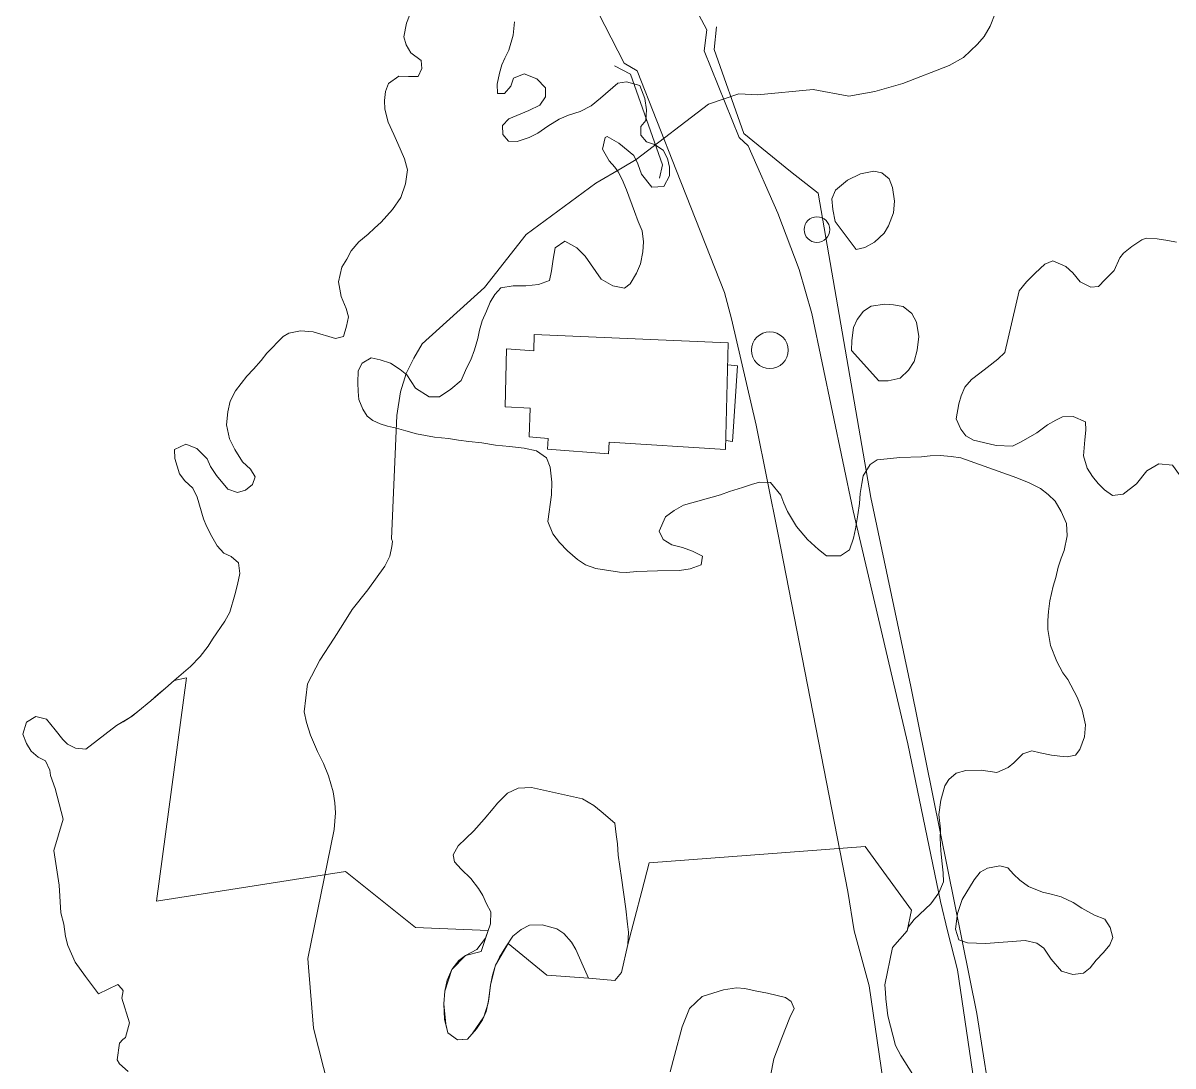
# Model space of a CAD drawing. Header units: metres. Extents: x 4652992 to 4879070, y 2074171 to 2309877.
# Drawn here: x 4654108.6 to 4654177.7, y 2307793.5 to 2307856.1 of the extents above; entities that cross this region are included whole.
import ezdxf

# ---------------------------------------------------------------- set-up
doc = ezdxf.new("R2010")
doc.units = ezdxf.units.M
doc.header["$MEASUREMENT"] = 0
for name, color, linetype, lineweight in [('Level 1', 2, 'Continuous', 0), ('Level 18', 5, 'Continuous', 0), ('Level 28', 5, 'Continuous', 0), ('Level 30', 5, 'Continuous', 0), ('Level 35', 4, 'Continuous', 0), ('Level 37', 3, 'Continuous', 0), ('Level 40', 1, 'Continuous', 0), ('Level 45', 9, 'Continuous', 0), ('Level 61', 4, 'Continuous', 0), ('Level 62', 4, 'Continuous', 0)]:
    doc.layers.add(name, color=color, linetype=linetype, lineweight=lineweight)

# ---------------------------------------------------------------- blocks, each defined once
blk = doc.blocks.new('POSTE_1')
at = {"layer": 'Level 61'}
blk.add_circle((-4.7e-05, -1.9e-05, -2.4e-05), 0.770001, dxfattribs=at)
blk = doc.blocks.new('AL_1')
at = {"layer": 'Level 45'}
blk.add_circle((2.1e-05, 1.3e-05, 3e-05), 1.100002, dxfattribs=at)

msp = doc.modelspace()

# ---------------------------------------------------------------- linework, layer by layer
at = {"layer": 'Level 1'}
msp.add_polyline3d([(4654127.866606, 2307788.63912, 1344), (4654126.055567, 2307795.732427, 1343.5), (4654125.752621, 2307799.402242, 1343.24), (4654125.7274, 2307799.91494, 1343), (4654127.303731, 2307807.668831, 1342), (4654127.380858, 2307808.666164, 1341.78), (4654127.334732, 2307809.262263, 1341.66), (4654127.239817, 2307809.91202, 1341.6), (4654126.954876, 2307810.878116, 1341.48), (4654126.65412, 2307811.612539, 1341.36), (4654126.290688, 2307812.348049, 1341), (4654125.874478, 2307813.325389, 1340.62), (4654125.636378, 2307814.07679, 1340.4), (4654125.487876, 2307814.723701, 1340), (4654125.698113, 2307816.399144, 1339.48), (4654126.437435, 2307817.823375, 1339.38), (4654127.291388, 2307819.1516, 1339.28), (4654127.823028, 2307819.971145, 1339.24), (4654128.382812, 2307820.858507, 1339.22), (4654129.311747, 2307822.039854, 1339.22), (4654130.333431, 2307823.467034, 1339.18), (4654130.6466, 2307824.080243, 1339.18), (4654130.760298, 2307824.659461, 1339.12), (4654130.801484, 2307824.944826, 1339.1), (4654130.733309, 2307825.109072, 1339), (4654131.058076, 2307832.51554, 1338), (4654131.27828, 2307833.939543, 1337.78), (4654131.614348, 2307835.047173, 1337.68), (4654132.088468, 2307835.951449, 1337.6), (4654132.585596, 2307836.821833, 1337.54), (4654136.325029, 2307840.206436, 1337), (4654138.817282, 2307843.378895, 1336), (4654143.006003, 2307846.473565, 1335), (4654144.576255, 2307847.380209, 1334), (4654145.431961, 2307847.894465, 1333), (4654149.758626, 2307851.205403, 1332), (4654151.578923, 2307851.82484, 1331), (4654152.709207, 2307851.76551, 1330), (4654156.04373, 2307852.094036, 1329), (4654158.192098, 2307851.681105, 1328), (4654159.759311, 2307851.958665, 1327.54), (4654161.440975, 2307852.454007, 1326.88), (4654164.215998, 2307853.520332, 1326.6), (4654165.08321, 2307854.009475, 1326.52), (4654165.922994, 2307854.812204, 1326.44), (4654166.308373, 2307855.264407, 1326.38), (4654166.681425, 2307855.880467, 1326.28), (4654166.967989, 2307856.660352, 1326.18)], dxfattribs=at)
at = {"layer": 'Level 18', "color": 30, "extrusion": (0.5634876293414616, 0.258709689030113, 0.7845705757808421), "elevation": 3220665.898458, "flags": 128}
msp.add_lwpolyline([(155379.998256, -4073120.390387), (155382.301995, -4073121.200702), (155403.52925, -4073127.748672)], dxfattribs=at)
at = {"layer": 'Level 18', "color": 30}
for points in [[(4654158.444861, 2307826.787782, 1339.1), (4654155.964108, 2307838.633373, 1337.23), (4654155.212207, 2307841.281353, 1336.89), (4654153.931191, 2307844.666513, 1336.25), (4654152.149135, 2307848.700491, 1335.51), (4654151.618202, 2307849.197178, 1335.36), (4654149.498747, 2307854.404493, 1334.96), (4654149.67069, 2307855.66498, 1334.87), (4654146.544779, 2307861.531032, 1335.1), (4654142.619667, 2307868.917918, 1335.03), (4654139.267979, 2307875.706596, 1334.89)], [(4654153.948366, 2307825.377714, 1339.506899), (4654152.625326, 2307831.932596, 1338.147593), (4654151.149199, 2307838.312317, 1337.074458), (4654150.721029, 2307839.910097, 1336.974458), (4654147.842722, 2307847.196573, 1335.638737), (4654145.485968, 2307853.213306, 1334.92), (4654144.706143, 2307853.676562, 1334.85), (4654140.46844, 2307861.958929, 1335.214907), (4654136.192235, 2307870.266335, 1334.967424), (4654134.775837, 2307872.985907, 1334.945)], [(4654164.115734, 2307801.584102, 1344.531266), (4654163.686104, 2307803.329699, 1344.240641), (4654161.727945, 2307812.802914, 1342.295144), (4654158.444861, 2307826.787782, 1339.326899)], [(4654158.520081, 2307801.584107, 1344.279018), (4654159.403895, 2307798.277543, 1344.791647), (4654160.955464, 2307787.756466, 1346.33308), (4654162.448486, 2307770.765085, 1348.626388), (4654162.992942, 2307757.218269, 1350.251862), (4654163.230392, 2307748.048325, 1351.138997), (4654163.372389, 2307739.414516, 1351.939737), (4654162.805322, 2307731.617983, 1352.820117), (4654161.011961, 2307706.540767, 1356.113772), (4654160.452804, 2307694.993306, 1357.450233), (4654159.297317, 2307676.434269, 1359.488676), (4654158.562503, 2307660.554671, 1360.616932), (4654157.201427, 2307645.266726, 1362.10546), (4654156.369616, 2307632.793815, 1363.256254), (4654155.67289, 2307621.25058, 1364.67296)], [(4654159.944027, 2307579.750751, 1369.842738), (4654160.739083, 2307590.838462, 1368.62285), (4654161.303919, 2307608.224928, 1366.480114), (4654161.671776, 2307620.312413, 1364.809011), (4654162.016816, 2307631.440102, 1363.300824), (4654162.034107, 2307631.997755, 1363.2324), (4654162.092959, 2307632.880236, 1363.144985), (4654162.860176, 2307644.384557, 1362.132636), (4654163.837697, 2307659.28406, 1360.745777), (4654164.293136, 2307676.211612, 1359.388858), (4654165.445285, 2307694.717029, 1357.438978), (4654166.003327, 2307706.241484, 1356.053653), (4654167.792369, 2307731.258301, 1352.938586), (4654168.375376, 2307739.273994, 1352.10997), (4654168.229327, 2307748.154153, 1351.207726), (4654167.990342, 2307757.383387, 1350.215191), (4654167.44112, 2307771.048812, 1348.587897), (4654167.228226, 2307773.945371, 1348.174951), (4654167.048122, 2307776.39579, 1347.843984), (4654166.326664, 2307788.249847, 1346.198855), (4654164.708034, 2307799.225656, 1344.698556), (4654164.115723, 2307801.584107, 1344.334425)]]:
    msp.add_polyline3d(points, dxfattribs=at)
at = {"layer": 'Level 28'}
for points in [[(4654154.68088, 2307847.174709, 1335.791197), (4654151.883638, 2307849.447176, 1335.731197), (4654150.100087, 2307854.486818, 1335.171197), (4654150.245559, 2307855.844144, 1335.311197)], [(4654144.131158, 2307853.501035, 1335.291197), (4654145.095417, 2307853.008439, 1335.351197), (4654146.997383, 2307847.568631, 1335.651197), (4654146.823202, 2307846.759417, 1335.651197)]]:
    msp.add_polyline3d(points, dxfattribs=at)
at = {"layer": 'Level 30', "color": 1}
msp.add_polyline3d([(4654139.310988, 2307837.387711, 1340.511197), (4654150.952587, 2307836.872661, 1340.551197), (4654150.790243, 2307830.480243, 1340.971197), (4654143.799372, 2307830.913533, 1341.091197), (4654143.774221, 2307830.205509, 1341.041197), (4654140.108452, 2307830.497216, 1340.981197), (4654140.151381, 2307831.141671, 1340.991197), (4654139.007871, 2307831.240867, 1341.001197), (4654139.072471, 2307832.961801, 1340.971197), (4654137.552983, 2307833.030489, 1340.801197), (4654137.644215, 2307836.509908, 1340.781197), (4654139.275777, 2307836.396477, 1340.811197), (4654139.310988, 2307837.387711, 1340.511197)], dxfattribs=at)
at = {"layer": 'Level 35'}
msp.add_polyline3d([(4654154.68088, 2307847.174709, 1335.691197), (4654156.357554, 2307845.873618, 1335.841197), (4654159.508501, 2307827.591147, 1339.561197), (4654161.909692, 2307816.240933, 1342.021197)], dxfattribs=at)
at = {"layer": 'Level 37'}
msp.add_polyline3d([(4654161.909729, 2307816.240906, 1342.0212), (4654165.875094, 2307796.606223, 1346.0853), (4654166.890306, 2307790.131386, 1346.7853), (4654167.619886, 2307779.428388, 1348.2853), (4654167.846716, 2307776.572286, 1348.6966)], dxfattribs=at)
at = {"layer": 'Level 40', "color": 3}
for points in [[(4654114.2405, 2307813.899928, 1346.18), (4654114.63924, 2307814.121732, 1346.18), (4654115.069639, 2307814.396612, 1346.14), (4654115.514077, 2307814.743785, 1346.04), (4654116.30179, 2307815.383148, 1345.78), (4654116.708281, 2307815.767893, 1345.56), (4654117.172854, 2307816.141098, 1345.44), (4654117.700643, 2307816.606857, 1345.4), (4654118.678485, 2307817.448707, 1345.4), (4654119.263392, 2307818.053283, 1345.4), (4654119.729327, 2307818.66648, 1345.36), (4654119.99342, 2307819.094534, 1345.32), (4654120.729063, 2307820.164703, 1345.26), (4654121.044659, 2307820.702655, 1345.22), (4654121.336744, 2307821.740821, 1345.2), (4654121.489324, 2307822.371228, 1345.14), (4654121.632998, 2307823.033438, 1345.04), (4654121.562154, 2307823.678203, 1344.88), (4654121.121801, 2307824.051008, 1344.54), (4654120.676797, 2307824.244539, 1344.26), (4654120.279523, 2307824.683866, 1344), (4654119.953888, 2307825.259123, 1343.74), (4654119.633869, 2307825.863298, 1343.28), (4654119.448306, 2307826.30561, 1343.02), (4654119.068674, 2307827.612385, 1343), (4654118.812834, 2307828.158759, 1342.92), (4654118.325629, 2307828.600938, 1342.88), (4654118.012671, 2307829.008496, 1342.84), (4654117.72538, 2307829.93653, 1342.74), (4654117.710293, 2307830.480119, 1342.74), (4654118.389867, 2307830.795589, 1342.74), (4654119.047064, 2307830.529866, 1342.76), (4654119.683247, 2307829.922939, 1342.8), (4654119.877714, 2307829.448825, 1342.88), (4654120.240813, 2307828.911173, 1343.02), (4654120.913098, 2307828.10186, 1343.3), (4654121.491596, 2307827.896822, 1343.58), (4654121.972136, 2307828.041608, 1343.68), (4654122.399245, 2307828.377207, 1343.74), (4654122.561694, 2307828.825457, 1343.9), (4654122.277295, 2307829.302423, 1344.34), (4654121.804611, 2307829.741716, 1344.64), (4654121.341712, 2307830.464378, 1344.68), (4654121.015595, 2307831.114814, 1344.78), (4654120.833237, 2307831.961933, 1344.9), (4654120.923963, 2307832.739777, 1345.1), (4654121.062022, 2307833.37307, 1345.36), (4654121.379943, 2307834.000659, 1345.36), (4654122.061758, 2307834.871292, 1345.36), (4654122.459344, 2307835.287839, 1345.36), (4654122.908433, 2307835.814285, 1345.36), (4654123.265265, 2307836.253946, 1345.24), (4654124.227622, 2307837.249037, 1344.74), (4654124.571379, 2307837.466049, 1344.36), (4654125.275344, 2307837.596477, 1344.02), (4654126.032739, 2307837.536091, 1343.8), (4654127.372403, 2307837.134771, 1343.44), (4654127.864656, 2307837.262213, 1343.3), (4654128.043469, 2307837.872392, 1343.18), (4654128.152969, 2307838.436276, 1343.06), (4654128.010487, 2307838.945111, 1342.96), (4654127.712929, 2307839.664955, 1342.94), (4654127.550707, 2307840.538106, 1342.98), (4654127.753825, 2307841.428768, 1343), (4654128.05819, 2307841.908886, 1342.92), (4654128.318994, 2307842.397659, 1342.82), (4654128.785411, 2307842.935679, 1342.78), (4654129.342241, 2307843.395668, 1342.72), (4654129.716883, 2307843.771725, 1342.7), (4654130.117759, 2307844.127553, 1342.64), (4654130.806153, 2307844.876748, 1342.58), (4654131.29455, 2307845.605613, 1342.46), (4654131.573561, 2307846.421131, 1342.34), (4654131.692845, 2307847.268383, 1342.2), (4654131.520357, 2307847.933344, 1342.2), (4654131.125806, 2307848.852656, 1342.18), (4654130.88168, 2307849.381686, 1342.12), (4654130.543368, 2307850.124643, 1342.12), (4654130.332451, 2307850.902354, 1342.1), (4654130.329076, 2307851.4286, 1342.1), (4654130.372071, 2307851.960649, 1342.1), (4654130.557464, 2307852.449388, 1342.1), (4654131.172376, 2307852.897838, 1342.08), (4654131.755525, 2307852.872073, 1342.02), (4654132.344289, 2307852.875225, 1342.02), (4654132.570435, 2307853.340852, 1342.02), (4654132.515076, 2307853.832376, 1341.88), (4654131.908899, 2307854.283177, 1341.74), (4654131.6245, 2307854.760143, 1341.64), (4654131.476402, 2307855.240061, 1341.54), (4654131.639248, 2307856.078658, 1341.32), (4654131.816218, 2307856.524022, 1341.16)], [(4654138.124073, 2307856.156708, 1340), (4654138.042253, 2307855.347061, 1340), (4654137.778244, 2307854.453481, 1340.06), (4654137.54929, 2307853.973396, 1340.26), (4654137.363415, 2307853.559834, 1340.48), (4654137.221584, 2307853.062439, 1340.7), (4654137.077909, 2307852.40023, 1340.7), (4654137.092997, 2307851.856641, 1340.36), (4654137.513611, 2307851.848153, 1340), (4654137.902292, 2307852.296502, 1339.6), (4654138.067549, 2307852.75921, 1339.32), (4654138.709659, 2307853.037075, 1339.06), (4654139.465693, 2307852.736697, 1338.84), (4654139.976805, 2307852.184653, 1338.74), (4654139.991893, 2307851.641064, 1338.72), (4654139.652871, 2307851.137799, 1338.94), (4654138.973297, 2307850.822328, 1339.3), (4654138.498854, 2307850.631281, 1339.62), (4654137.775718, 2307850.324466, 1339.82), (4654137.395461, 2307849.919492, 1339.92), (4654137.413356, 2307849.390361, 1340), (4654137.758162, 2307848.991492, 1340), (4654138.280421, 2307848.962808, 1339.96), (4654139.006846, 2307849.208905, 1339.64), (4654139.524369, 2307849.466474, 1339.38), (4654140.133666, 2307849.886007, 1339.14), (4654140.803853, 2307850.308458, 1338.74), (4654141.362129, 2307850.542914, 1338.3), (4654142.068419, 2307850.762978, 1338.14), (4654142.72176, 2307851.098678, 1338.14), (4654143.281397, 2307851.573126, 1337.86), (4654144.33136, 2307852.475729, 1337.2), (4654144.841423, 2307852.539567, 1336.92), (4654145.646152, 2307852.334629, 1336.84), (4654145.947, 2307851.554066, 1336.94), (4654146.05579, 2307850.871728, 1337), (4654146.007662, 2307850.235584, 1337.16), (4654145.711238, 2307849.87402, 1337.4), (4654145.700092, 2307849.350659, 1337.34), (4654146.044899, 2307848.95179, 1337.04), (4654146.52456, 2307848.781405, 1336.84), (4654147.045939, 2307848.437552, 1336.74), (4654147.313009, 2307847.949012, 1336.74), (4654147.420836, 2307847.41703, 1336.74), (4654147.427018, 2307846.905243, 1336.8), (4654147.077248, 2307846.268966, 1337), (4654146.358281, 2307846.216601, 1337.14), (4654145.744078, 2307847.014374, 1337.24), (4654145.516798, 2307847.630155, 1337.3), (4654145.281576, 2307848.127384, 1337.42), (4654144.386349, 2307848.875877, 1337.74), (4654143.676203, 2307849.257236, 1337.88), (4654143.575041, 2307849.202253, 1338.4), (4654143.408423, 2307848.499553, 1338.72), (4654143.801527, 2307847.805775, 1339.12), (4654144.149141, 2307847.421364, 1339.38), (4654144.336547, 2307847.143866, 1339.82), (4654144.580192, 2307846.690014, 1339.86), (4654144.851034, 2307846.065577, 1340.06), (4654145.323406, 2307844.770409, 1340.08), (4654145.550687, 2307844.154628, 1340.12), (4654145.789198, 2307843.59668, 1340.28), (4654145.874563, 2307842.949029, 1340.68), (4654145.83205, 2307842.341803, 1340.84), (4654145.691665, 2307841.618874, 1341.12), (4654145.445865, 2307841.052038, 1341.48), (4654145.067053, 2307840.42153, 1341.72), (4654144.729393, 2307840.158257, 1342), (4654144.032406, 2307840.296739, 1342.18), (4654143.325067, 2307840.692556, 1342.32), (4654142.692572, 2307841.629112, 1342.4), (4654142.373517, 2307842.08293, 1342.52), (4654141.868502, 2307842.588714, 1342.62), (4654141.146642, 2307842.987416, 1342.74), (4654140.572002, 2307842.591031, 1342.82), (4654140.44004, 2307841.911478, 1342.82), (4654140.346025, 2307841.194352, 1342.82), (4654140.233717, 2307840.616009, 1342.82), (4654139.556468, 2307840.390175, 1342.82), (4654138.800037, 2307840.300205, 1342.86), (4654138.045932, 2307840.299871, 1342.9), (4654137.298406, 2307840.178098, 1342.94), (4654136.935477, 2307839.784698, 1342.98), (4654136.66296, 2307839.313268, 1343), (4654136.437296, 2307838.772464, 1343.04), (4654136.191495, 2307838.205627, 1343.14), (4654136.021105, 2307837.638825, 1343.3), (4654135.922836, 2307837.132774, 1343.44), (4654135.729984, 2307836.450303, 1343.4), (4654135.507609, 2307835.848779, 1343.4), (4654135.232285, 2307835.362891, 1343.4), (4654134.920943, 2307834.613863, 1343.44), (4654134.291992, 2307834.093121, 1343.44), (4654133.61619, 2307833.641753, 1343.42), (4654132.998385, 2307833.644371, 1343.62), (4654132.177207, 2307834.152905, 1343.68), (4654131.652936, 2307834.947826, 1343.66), (4654131.250529, 2307835.283058, 1343.66), (4654130.688396, 2307835.650025, 1343.74), (4654130.051816, 2307835.866603, 1343.78), (4654129.514555, 2307835.97335, 1343.82), (4654128.971282, 2307835.660831, 1344.06), (4654128.730614, 2307835.19809, 1344.68), (4654128.712009, 2307834.480998, 1344.8), (4654128.732712, 2307833.966326, 1344.88), (4654128.773551, 2307833.477686, 1345.22), (4654129.023776, 2307832.902395, 1345.46), (4654129.273036, 2307832.47746, 1345.76), (4654129.61407, 2307832.214487, 1346.08), (4654130.059075, 2307832.020956, 1346.32), (4654130.497982, 2307831.873686, 1346.62), (4654131.032435, 2307831.752481, 1346.94), (4654131.604835, 2307831.593704, 1347.1), (4654132.235317, 2307831.423386, 1347.12), (4654133.327167, 2307831.221467, 1347.12), (4654134.168878, 2307831.129313, 1347.28), (4654134.769837, 2307831.039944, 1347.36), (4654135.385316, 2307830.947689, 1347.4), (4654136.168945, 2307830.867075, 1347.5), (4654136.987712, 2307830.73443, 1347.66), (4654137.832231, 2307830.656735, 1347.84), (4654138.702983, 2307830.558811, 1347.94), (4654139.440724, 2307830.397215, 1347.94), (4654140.037996, 2307829.978217, 1347.88), (4654140.2737, 2307829.405811, 1347.88), (4654140.357703, 2307828.518168, 1347.92), (4654140.345195, 2307827.754815, 1348.1), (4654140.12628, 2307826.16152, 1348.44), (4654140.418223, 2307825.41276, 1348.56), (4654140.815978, 2307824.898255, 1348.56), (4654141.303665, 2307824.380898, 1348.46), (4654141.898611, 2307823.872263, 1348.3), (4654142.379236, 2307823.551523, 1348.2), (4654142.998487, 2307823.323372, 1347.94), (4654144.435542, 2307823.112931, 1347.46), (4654144.853348, 2307823.089984, 1347.18), (4654145.467863, 2307823.148086, 1346.76), (4654146.697376, 2307823.189111, 1346.74), (4654148.028532, 2307823.209941, 1346.3), (4654148.665991, 2307823.308533, 1346), (4654149.331527, 2307823.551711, 1345.58), (4654149.403562, 2307824.07799, 1345.02), (4654148.81287, 2307824.375549, 1344.62), (4654148.205332, 2307824.586357, 1344.44), (4654147.560329, 2307824.75956, 1344.18), (4654147.047856, 2307825.071611, 1343.78), (4654146.812634, 2307825.568839, 1343.58), (4654147.192807, 2307826.439339, 1343.52), (4654147.70375, 2307826.818347, 1343.52), (4654148.276064, 2307827.125096, 1343.52), (4654150.479249, 2307827.75352, 1343.52), (4654151.029103, 2307827.9446, 1343.7), (4654151.801898, 2307828.1965, 1343.8), (4654152.348943, 2307828.373122, 1344.08), (4654152.829484, 2307828.517908, 1344.2), (4654153.488042, 2307828.492177, 1344.48), (4654154.110668, 2307827.73778, 1344.64), (4654154.287808, 2307827.252092, 1344.74), (4654154.508509, 2307826.757749, 1344.88), (4654155.042168, 2307825.855847, 1345.18), (4654155.70274, 2307825.063878, 1345.22), (4654156.370771, 2307824.46564, 1345.18), (4654156.857493, 2307824.098639, 1345.1), (4654157.684202, 2307824.084548, 1344.88), (4654158.238706, 2307824.454902, 1344.3), (4654158.463407, 2307825.146062, 1343.6), (4654158.587427, 2307825.707061, 1343.26), (4654158.735753, 2307826.548544, 1343.08), (4654158.824153, 2307827.236752, 1343.06), (4654158.881186, 2307827.841093, 1342.62), (4654158.967261, 2307828.439665, 1342.42), (4654159.057107, 2307828.90234, 1342.02), (4654159.473383, 2307829.570453, 1341.64), (4654159.889261, 2307829.848218, 1341.36), (4654160.689254, 2307829.929533, 1341.26), (4654161.260207, 2307829.99629, 1341.12), (4654162.55061, 2307830.040233, 1340.92), (4654163.075194, 2307830.101186, 1340.82), (4654163.681286, 2307830.115912, 1340.7), (4654164.334229, 2307830.061263, 1340.68), (4654164.920667, 2307829.974779, 1340.62), (4654168.275486, 2307828.767632, 1340.6), (4654169.016999, 2307828.470139, 1340.6), (4654169.70372, 2307828.123467, 1340.68), (4654170.164209, 2307827.776695, 1340.68), (4654170.567098, 2307827.366285, 1340.7), (4654170.945199, 2307826.75057, 1340.76), (4654171.257278, 2307826.027842, 1340.84), (4654171.293948, 2307825.284751, 1340.96), (4654171.125486, 2307824.417237, 1341.1), (4654170.92838, 2307823.94584, 1341.24), (4654170.763606, 2307823.407954, 1341.5), (4654170.613833, 2307822.792006, 1341.76), (4654170.451866, 2307822.268579, 1341.96), (4654170.266076, 2307821.38949, 1342.26), (4654170.171579, 2307820.747543, 1342.4), (4654170.143105, 2307820.212609, 1342.44), (4654170.143672, 2307819.671905, 1342.58), (4654170.289047, 2307818.712002, 1342.58), (4654170.675175, 2307817.749315, 1342.58), (4654171.042046, 2307817.075766, 1342.58), (4654171.340483, 2307816.671093, 1342.58), (4654171.904147, 2307815.613065, 1342.5), (4654172.190474, 2307814.835388, 1342.56), (4654172.396257, 2307813.953582, 1342.64), (4654172.328475, 2307813.216228, 1342.94), (4654172.060695, 2307812.458545, 1343.22), (4654171.798928, 2307812.120127, 1343.56), (4654171.29777, 2307812.024487, 1344.16), (4654170.850922, 2307812.053204, 1344.42), (4654170.351607, 2307812.122378, 1344.44), (4654169.671948, 2307812.272433, 1344.48), (4654169.166536, 2307812.387868, 1344.8), (4654168.631203, 2307812.193903, 1345.04), (4654168.089376, 2307811.65585, 1345.42), (4654167.763428, 2307811.375233, 1345.72), (4654167.074949, 2307811.091565, 1346.14), (4654166.134402, 2307811.218373, 1346.14), (4654165.212147, 2307811.206398, 1346.4), (4654164.638868, 2307811.050005, 1346.68), (4654164.203336, 2307810.67103, 1346.9), (4654163.947666, 2307810.286352, 1347.4), (4654163.718314, 2307809.415919, 1347.42), (4654163.599029, 2307808.568666, 1347.42), (4654163.697553, 2307807.678138, 1347.42), (4654163.680792, 2307807.125861, 1347.42), (4654163.720269, 2307806.397229, 1347.42), (4654163.767688, 2307805.78715, 1347.46), (4654163.853534, 2307805.064321, 1347.48), (4654163.868622, 2307804.520732, 1347.5), (4654163.603167, 2307803.852686, 1347.7), (4654163.114289, 2307803.198998, 1347.86), (4654162.116793, 2307802.255938, 1348.3), (4654161.754346, 2307801.78736, 1348.44), (4654161.699513, 2307801.584102, 1348.480746)], [(4654157.364808, 2307844.171358, 1338.191197), (4654157.233293, 2307844.890533, 1338.051197), (4654157.175064, 2307845.519835, 1337.931197), (4654157.382635, 2307846.036151, 1337.591197), (4654158.108702, 2307846.645499, 1337.171197), (4654158.894147, 2307847.017063, 1336.791197), (4654159.686313, 2307847.191421, 1336.651197), (4654160.179502, 2307847.078534, 1336.611197), (4654160.609653, 2307846.722008, 1336.451197), (4654160.810246, 2307846.200073, 1336.471197), (4654160.936401, 2307845.376491, 1336.551197), (4654160.875405, 2307844.680432, 1336.651197), (4654160.56992, 2307843.897262, 1336.931197), (4654160.303652, 2307843.467925, 1337.051197), (4654159.725988, 2307842.919544, 1337.271197), (4654159.147303, 2307842.597374, 1337.411197), (4654158.640546, 2307842.486945, 1337.511197), (4654157.364808, 2307844.171358, 1338.191197)], [(4654168.415584, 2307840.001399, 1333.671197), (4654168.849898, 2307840.537442, 1333.651197), (4654169.377352, 2307841.070532, 1332.911197), (4654169.949891, 2307841.594661, 1332.391197), (4654170.44211, 2307841.792455, 1332.191197), (4654171.218043, 2307841.451531, 1332.191197), (4654171.642571, 2307841.071534, 1332.231197), (4654172.082507, 2307840.532886, 1332.071197), (4654172.708154, 2307840.221831, 1331.751197), (4654173.185723, 2307840.266946, 1331.231197), (4654173.578298, 2307840.671252, 1330.771197), (4654174.123749, 2307841.216324, 1330.731197), (4654174.461386, 2307841.973849, 1330.471197), (4654174.673997, 2307842.258332, 1329.831197), (4654175.177708, 2307842.671669, 1329.331197), (4654175.771591, 2307843.067084, 1329.391197), (4654176.041728, 2307843.168985, 1328.971197), (4654176.702798, 2307843.115393, 1328.691197), (4654177.339937, 2307843.019881, 1328.651197), (4654177.850911, 2307842.918325, 1328.651197)], [(4654178.035131, 2307828.956368, 1335.151197), (4654177.619128, 2307829.536938, 1335.111197), (4654176.807771, 2307829.620399, 1335.071197), (4654176.081787, 2307829.189003, 1335.051197), (4654175.458795, 2307828.410397, 1335.051197), (4654174.664172, 2307827.790375, 1335.011197), (4654174.009416, 2307827.71824, 1334.971197), (4654173.54296, 2307828.044333, 1334.991197), (4654173.166485, 2307828.430338, 1334.991197), (4654172.813943, 2307828.858263, 1334.991197), (4654172.506297, 2307829.35506, 1334.991197), (4654172.279161, 2307830.10036, 1335.031197), (4654172.357965, 2307831.049359, 1335.071197), (4654172.425656, 2307831.627149, 1335.071197), (4654172.403365, 2307832.145028, 1335.251197), (4654171.654521, 2307832.465009, 1335.491197), (4654171.023698, 2307832.434794, 1336.131197), (4654170.60959, 2307832.237034, 1336.651197), (4654170.11756, 2307831.961408, 1337.031197), (4654169.475813, 2307831.482151, 1337.111197), (4654168.539808, 2307830.936906, 1337.171197), (4654168.020689, 2307830.682222, 1337.211197), (4654167.029177, 2307830.723694, 1337.051197), (4654166.265684, 2307830.890996, 1336.931197), (4654165.667506, 2307831.025442, 1336.871197), (4654165.222204, 2307831.300654, 1336.651197), (4654164.908812, 2307831.68968, 1336.491197), (4654164.624908, 2307832.306231, 1336.211197), (4654164.787948, 2307833.20737, 1335.831197), (4654164.930972, 2307833.692392, 1335.731197), (4654165.158043, 2307834.207388, 1335.591197), (4654165.562489, 2307834.671571, 1335.491197), (4654166.045236, 2307835.057956, 1335.371197), (4654166.489022, 2307835.405407, 1335.171197), (4654167.133737, 2307835.899633, 1334.831197), (4654167.556369, 2307836.297966, 1334.751197), (4654168.415584, 2307840.001399, 1333.671197)], [(4654158.356018, 2307836.411042, 1338.391197), (4654158.370736, 2307837.025877, 1338.291197), (4654158.47801, 2307837.80316, 1338.211197), (4654158.69447, 2307838.287577, 1338.051197), (4654159.079962, 2307838.78367, 1337.911197), (4654159.533382, 2307839.085484, 1337.791197), (4654160.360766, 2307839.207656, 1337.711197), (4654160.868204, 2307839.167278, 1337.711197), (4654161.451779, 2307839.051531, 1337.671197), (4654161.963767, 2307838.648639, 1337.671197), (4654162.251896, 2307838.109341, 1337.671197), (4654162.386941, 2307837.253862, 1337.671197), (4654162.303146, 2307836.441788, 1337.711197), (4654162.107996, 2307835.757271, 1337.731197), (4654161.763421, 2307835.237995, 1337.751197), (4654161.275803, 2307834.762157, 1337.751197), (4654160.544845, 2307834.590727, 1337.851197), (4654159.98509, 2307834.59628, 1337.871197), (4654158.356018, 2307836.411042, 1338.391197)], [(4654114.931271, 2307793.131975, 1353.2028), (4654114.41714, 2307793.585229, 1353.2028), (4654114.276969, 2307793.836387, 1353.2028), (4654114.416881, 2307794.828916, 1353.2028), (4654114.620714, 2307795.043388, 1353.2028), (4654114.774973, 2307795.172078, 1353.2028), (4654115.017947, 2307796.048652, 1352.6426), (4654114.545198, 2307797.530414, 1351.2419), (4654114.635415, 2307797.969741, 1351.2419), (4654114.557417, 2307798.087173, 1351.2419), (4654114.320648, 2307798.348562, 1350.980902), (4654113.146374, 2307797.792136, 1349.9152), (4654112.379243, 2307798.824629, 1349.9152), (4654111.743135, 2307799.698491, 1349.9152), (4654111.305167, 2307800.695394, 1349.9152), (4654111.180469, 2307801.235238, 1349.9152), (4654111.063746, 2307801.985787, 1349.9152), (4654110.887892, 2307802.665352, 1349.9152), (4654110.790654, 2307804.308077, 1349.5152), (4654110.476979, 2307806.392513, 1348.7152), (4654111.03819, 2307808.286949, 1347.1152), (4654110.557369, 2307810.116716, 1346.7152), (4654110.27949, 2307810.909071, 1346.7152), (4654110.226472, 2307811.220736, 1346.7152), (4654109.979553, 2307811.775127, 1345.5152), (4654109.525854, 2307812.011431, 1345.5152), (4654109.101093, 2307812.369254, 1345.5152), (4654108.82594, 2307812.819897, 1345.5152), (4654108.619957, 2307813.382491, 1345.5152), (4654108.833882, 2307814.101997, 1345.5152), (4654109.382477, 2307814.442275, 1345.5152), (4654110.026012, 2307814.289168, 1345.5152), (4654110.553732, 2307813.650043, 1345.5152), (4654111.010649, 2307813.070575, 1345.5152), (4654111.284144, 2307812.79153, 1345.5152), (4654111.778014, 2307812.54566, 1345.5152), (4654112.40054, 2307812.483165, 1345.5152), (4654114.240479, 2307813.899903, 1346.18), (4654115.069702, 2307814.396729, 1346.14), (4654115.164059, 2307814.470442, 1346.1188), (4654115.514099, 2307814.743897, 1346.04), (4654116.30188, 2307815.383301, 1345.78), (4654117.172913, 2307816.141114, 1345.44), (4654117.700684, 2307816.606873, 1345.4), (4654118.435664, 2307816.755742, 1346.3152)], [(4654118.435664, 2307816.755742, 1346.3152), (4654116.628313, 2307803.353141, 1350.311945), (4654127.977971, 2307805.130184, 1349.4601), (4654132.180742, 2307801.78458, 1350.1386), (4654136.539242, 2307801.602764, 1348.0493), (4654136.113398, 2307800.345085, 1348.738), (4654135.18451, 2307800.097473, 1348.22), (4654134.365723, 2307799.256714, 1348.28), (4654133.932495, 2307797.956299, 1348.32), (4654133.885071, 2307797.184082, 1348.36), (4654133.994256, 2307795.970707, 1348.5323), (4654134.125916, 2307795.455078, 1348.62), (4654134.697083, 2307795.032288, 1349.02), (4654135.014952, 2307795.054848, 1349.1571), (4654135.299927, 2307795.075073, 1349.28), (4654135.579539, 2307795.386256, 1349.3307), (4654136.285104, 2307796.406889, 1349.38), (4654136.537636, 2307797.242243, 1349.2843), (4654136.692078, 2307798.30951, 1349.1), (4654136.974304, 2307799.521912, 1348.96), (4654137.732728, 2307800.812679, 1348.9), (4654140.066821, 2307798.922896, 1350.1386), (4654142.57312, 2307798.737915, 1349.88), (4654144.140492, 2307798.591737, 1351.5393), (4654144.550436, 2307799.081426, 1351.5393), (4654144.929322, 2307800.749085, 1351.02), (4654145.773116, 2307803.965704, 1350.9013), (4654146.21619, 2307805.654741, 1350.839), (4654159.162238, 2307806.637257, 1350.839), (4654161.945251, 2307802.815128, 1350.2323), (4654161.699524, 2307801.584107, 1348.4807), (4654160.813823, 2307800.577991, 1349.4383), (4654160.351378, 2307798.338873, 1350.2323), (4654160.386864, 2307797.879305, 1350.2323), (4654160.416867, 2307797.490749, 1350.2323), (4654160.539132, 2307796.482595, 1350.2323), (4654160.995336, 2307794.697315, 1350.2323), (4654161.308898, 2307794.088238, 1350.2323), (4654162.647316, 2307791.975376, 1352.2323)], [(4654144.929248, 2307800.749031, 1351.02), (4654144.956699, 2307801.495722, 1351.12), (4654144.902659, 2307801.978342, 1351.24), (4654144.81485, 2307802.895327, 1351.38), (4654144.541851, 2307804.763324, 1351.72), (4654144.348727, 2307806.128838, 1351.92), (4654144.302246, 2307806.80168, 1352.12), (4654144.219194, 2307807.363782, 1352.24), (4654144.144095, 2307808.04229, 1352.24), (4654143.331293, 2307808.748863, 1352.36), (4654142.880573, 2307809.10355, 1352.36), (4654142.200913, 2307809.503561, 1352.34), (4654139.138427, 2307810.18359, 1351.76), (4654138.343883, 2307810.14917, 1351.52), (4654137.705138, 2307809.847946, 1351.2), (4654137.110899, 2307809.242959, 1350.62), (4654136.838223, 2307808.913505, 1350.28), (4654136.298437, 2307808.28299, 1349.84), (4654135.684719, 2307807.578626, 1349.84), (4654135.192635, 2307807.115639, 1349.72), (4654134.749043, 2307806.672546, 1349.14), (4654134.434625, 2307806.130142, 1348.78), (4654134.531197, 2307805.71284, 1348.5), (4654134.922293, 2307805.281472, 1348.38), (4654135.494233, 2307804.711068, 1348.38), (4654135.957663, 2307804.117904, 1348.32), (4654136.231506, 2307803.695001, 1348.16), (4654136.445725, 2307803.195417, 1348.06), (4654136.694128, 2307802.718561, 1348.06), (4654136.672243, 2307802.000263, 1348.04), (4654136.38524, 2307801.142733, 1348.06), (4654135.865723, 2307800.463963, 1348.08), (4654135.184446, 2307800.097421, 1348.22), (4654134.782991, 2307799.793462, 1348.24), (4654134.365629, 2307799.256691, 1348.28), (4654134.074658, 2307798.606412, 1348.28), (4654133.932342, 2307797.956199, 1348.32), (4654133.885016, 2307797.183948, 1348.36), (4654133.915591, 2307796.278293, 1348.48), (4654134.125825, 2307795.455052, 1348.62), (4654134.696975, 2307795.03228, 1349.02), (4654135.299939, 2307795.075133, 1349.28), (4654135.851251, 2307795.688618, 1349.38), (4654136.211378, 2307796.23672, 1349.38), (4654136.428811, 2307796.739334, 1349.38), (4654136.587825, 2307797.474726, 1349.24), (4654136.69199, 2307798.309463, 1349.1), (4654136.794558, 2307798.908555, 1349.02), (4654136.974235, 2307799.521876, 1348.96), (4654137.217504, 2307800.004628, 1348.94), (4654137.605853, 2307800.62088, 1348.9), (4654138.028386, 2307801.25986, 1348.9), (4654138.523648, 2307801.663229, 1348.9), (4654139.019699, 2307801.918965, 1348.92), (4654139.782843, 2307801.944854, 1349.02), (4654140.670386, 2307801.695406, 1349.18), (4654141.092093, 2307801.420201, 1349.26), (4654141.538036, 2307800.889489, 1349.24), (4654141.809096, 2307800.452389, 1349.24), (4654142.254627, 2307799.464585, 1349.68), (4654142.572975, 2307798.73792, 1349.88)], [(4654166.42055, 2307800.821474, 1346.92), (4654165.854138, 2307800.82979, 1346.7), (4654165.322137, 2307800.860961, 1346.68), (4654164.803937, 2307801.037747, 1346.58), (4654164.585802, 2307801.674333, 1346.5), (4654164.711476, 2307802.613708, 1346.4), (4654164.995691, 2307803.447516, 1346.28), (4654165.709741, 2307804.641253, 1346.04), (4654166.084556, 2307805.101085, 1345.94), (4654166.520613, 2307805.341104, 1345.8), (4654167.250326, 2307805.47847, 1345.72), (4654167.733823, 2307805.35306, 1345.56), (4654168.080265, 2307804.987763, 1345.46), (4654168.455479, 2307804.616768, 1345.42), (4654168.980195, 2307804.24584, 1345.3), (4654169.809549, 2307803.903597, 1345.02), (4654170.339023, 2307803.783917, 1345.02), (4654170.934792, 2307803.62144, 1345.04), (4654171.660623, 2307803.284862, 1345.02), (4654172.17659, 2307802.945335, 1344.88), (4654172.945872, 2307802.525978, 1344.8), (4654173.553501, 2307802.272145, 1344.74), (4654173.874574, 2307801.778358, 1344.74), (4654174.037983, 2307801.167444, 1344.88), (4654173.849898, 2307800.74481, 1345.1), (4654173.48665, 2307800.267852, 1345.32), (4654173.037085, 2307799.807986, 1345.54), (4654172.676656, 2307799.345305, 1345.76), (4654172.269664, 2307799.025357, 1346.02), (4654171.628795, 2307798.959407, 1346.12), (4654170.963914, 2307799.150404, 1346.16), (4654170.34578, 2307799.881031, 1346.12), (4654169.891827, 2307800.534643, 1346.08), (4654169.473746, 2307800.839952, 1346.08), (4654168.786021, 2307800.990967, 1346.12), (4654166.42055, 2307800.821474, 1346.92)], [(4654153.300614, 2307791.948198, 1352.1323), (4654153.697692, 2307793.886665, 1352.1323), (4654154.176005, 2307795.154526, 1352.1323), (4654154.643572, 2307796.369958, 1352.1323), (4654154.919125, 2307796.914809, 1352.1323), (4654154.731709, 2307797.333828, 1352.1323), (4654154.396361, 2307797.564233, 1352.1323), (4654153.30448, 2307797.836367, 1352.1323), (4654152.569408, 2307797.982867, 1352.1323), (4654151.939348, 2307798.108437, 1352.1323), (4654151.456071, 2307798.150231, 1352.1323), (4654150.667338, 2307798.03481, 1352.1323), (4654149.383423, 2307797.63641, 1352.1323), (4654148.634115, 2307796.913354, 1352.1323), (4654148.187923, 2307795.802708, 1352.1323), (4654147.728641, 2307794.094818, 1352.1323), (4654147.472153, 2307793.109867, 1352.1323)]]:
    msp.add_polyline3d(points, dxfattribs=at)
at = {"layer": 'Level 62'}
msp.add_polyline3d([(4654150.919256, 2307835.560217, 1338.06), (4654151.506316, 2307835.503986, 1338.1), (4654151.205215, 2307830.958663, 1338.53), (4654150.803781, 2307831.013304, 1338.49)], dxfattribs=at)

# ---------------------------------------------------------------- block references
at = {"layer": 'Level 45'}
msp.add_blockref('AL_1', (4654153.44925, 2307836.43645, 1337.49115), dxfattribs=at)
at = {"layer": 'Level 61'}
msp.add_blockref('POSTE_1', (4654156.27795, 2307843.67685, 1336.47115), dxfattribs=at)

doc.saveas('drawing.dxf')
